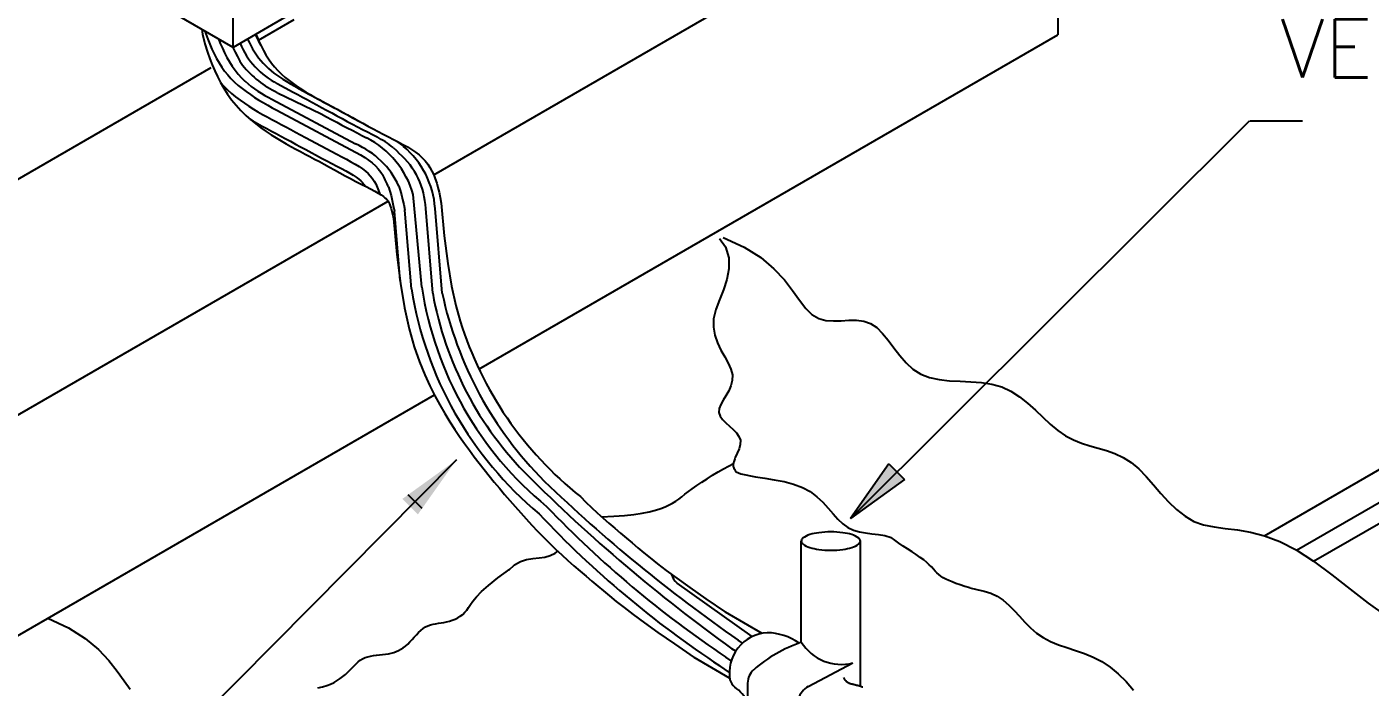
# Model space of a CAD drawing. Header units: millimetres. Extents: x -5284.5 to -5268.1, y -4645.5 to -4626.8.
# Drawn here: x -5278.884 to -5274.28, y -4638.99 to -4636.727 of the extents above; entities that cross this region are included whole.
import ezdxf

# ---------------------------------------------------------------- set-up
doc = ezdxf.new("R2010")
doc.units = ezdxf.units.MM
doc.header["$LTSCALE"] = 10
doc.layers.add('Termotécnica', color=7, linetype='Continuous')
doc.styles.add('r80', font='romans.shx')

msp = doc.modelspace()

# ---------------------------------------------------------------- linework, layer by layer
at = {"layer": 'Termotécnica', "color": 2}
for p, q in [((-5277.4899, -4637.2339), (-5275.3502, -4635.9986)), ((-5275.3502, -4635.9986), (-5275.3502, -4636.7547)), ((-5278.1772, -4636.7973), (-5278.4723, -4636.6269)), ((-5278.1772, -4636.7973), (-5278.1772, -4636.6227)), ((-5277.9828, -4636.6851), (-5278.1772, -4636.7973)), ((-5278.0907, -4636.7722), (-5277.9676, -4636.7014)), ((-5277.3346, -4637.9004), (-5275.3502, -4636.7547)), ((-5279.2283, -4637.4297), (-5278.253, -4636.8666)), ((-5276.0617, -4638.4114), (-5274.694, -4637.0494)), ((-5274.6922, -4637.0487), (-5274.5117, -4637.0487)), ((-5280.2064, -4638.8023), (-5277.6464, -4637.3242)), ((-5276.5099, -4637.4521), (-5276.4901, -4637.4813)), ((-5276.4973, -4637.449), (-5276.426, -4637.4817)), ((-5276.4901, -4637.4813), (-5276.4784, -4637.5191)), ((-5276.426, -4637.4817), (-5276.3689, -4637.5179)), ((-5276.4777, -4637.5564), (-5276.4849, -4637.593)), ((-5276.4784, -4637.5191), (-5276.4777, -4637.5564)), ((-5276.3689, -4637.5179), (-5276.3237, -4637.556)), ((-5276.3237, -4637.556), (-5276.288, -4637.5942)), ((-5276.4849, -4637.593), (-5276.4969, -4637.6286)), ((-5276.288, -4637.5942), (-5276.2595, -4637.6307)), ((-5276.4969, -4637.6286), (-5276.5105, -4637.663)), ((-5276.2595, -4637.6307), (-5276.2357, -4637.6639)), ((-5276.5228, -4637.6959), (-5276.5305, -4637.7272)), ((-5276.5105, -4637.663), (-5276.5228, -4637.6959)), ((-5276.2357, -4637.6639), (-5276.2144, -4637.692)), ((-5276.2144, -4637.692), (-5276.1932, -4637.7132)), ((-5276.5305, -4637.7272), (-5276.5313, -4637.7565)), ((-5276.1932, -4637.7132), (-5276.1702, -4637.7264)), ((-5276.1702, -4637.7264), (-5276.1455, -4637.733)), ((-5276.1455, -4637.733), (-5276.1197, -4637.7349)), ((-5276.1197, -4637.7349), (-5276.0932, -4637.7341)), ((-5276.0932, -4637.7341), (-5276.0667, -4637.7325)), ((-5276.0667, -4637.7325), (-5276.0407, -4637.7322)), ((-5276.0407, -4637.7322), (-5276.0158, -4637.735)), ((-5276.0158, -4637.735), (-5275.9924, -4637.743)), ((-5275.9924, -4637.743), (-5275.971, -4637.7574)), ((-5276.5313, -4637.7565), (-5276.5263, -4637.7841)), ((-5276.5263, -4637.7841), (-5276.517, -4637.81)), ((-5275.971, -4637.7574), (-5275.951, -4637.7773)), ((-5275.951, -4637.7773), (-5275.9317, -4637.8009)), ((-5276.517, -4637.81), (-5276.5051, -4637.8344)), ((-5276.5051, -4637.8344), (-5276.4924, -4637.8574)), ((-5275.9317, -4637.8009), (-5275.9124, -4637.8267)), ((-5275.9124, -4637.8267), (-5275.8923, -4637.8528)), ((-5276.4924, -4637.8574), (-5276.4805, -4637.8793)), ((-5276.4805, -4637.8793), (-5276.4712, -4637.9)), ((-5275.8923, -4637.8528), (-5275.8708, -4637.8778)), ((-5275.8708, -4637.8778), (-5275.847, -4637.8998)), ((-5276.4712, -4637.9), (-5276.466, -4637.9198)), ((-5276.466, -4637.9198), (-5276.4663, -4637.9388)), ((-5275.847, -4637.8998), (-5275.8203, -4637.9172)), ((-5275.8203, -4637.9172), (-5275.7902, -4637.929)), ((-5275.7902, -4637.929), (-5275.7572, -4637.936)), ((-5276.4787, -4637.9743), (-5276.488, -4637.9909)), ((-5276.471, -4637.957), (-5276.4787, -4637.9743)), ((-5276.4663, -4637.9388), (-5276.471, -4637.957)), ((-5275.7572, -4637.936), (-5275.7222, -4637.9397)), ((-5275.7222, -4637.9397), (-5275.6858, -4637.9416)), ((-5275.6858, -4637.9416), (-5275.6488, -4637.9432)), ((-5275.6488, -4637.9432), (-5275.6122, -4637.9459)), ((-5275.6122, -4637.9459), (-5275.5765, -4637.9513)), ((-5275.5765, -4637.9513), (-5275.5426, -4637.9608)), ((-5275.5426, -4637.9608), (-5275.5111, -4637.9754)), ((-5275.5111, -4637.9754), (-5275.4818, -4637.9944)), ((-5280.2064, -4639.5585), (-5277.487, -4637.9884)), ((-5276.5056, -4638.0214), (-5276.511, -4638.0354)), ((-5276.4975, -4638.0066), (-5276.5056, -4638.0214)), ((-5276.488, -4637.9909), (-5276.4975, -4638.0066)), ((-5275.4818, -4637.9944), (-5275.4541, -4638.0164)), ((-5275.4541, -4638.0164), (-5275.4276, -4638.0402)), ((-5276.511, -4638.0354), (-5276.5121, -4638.0486)), ((-5276.5121, -4638.0486), (-5276.5081, -4638.0609)), ((-5276.5081, -4638.0609), (-5276.4999, -4638.0725)), ((-5275.4276, -4638.0402), (-5275.4019, -4638.0645)), ((-5275.4019, -4638.0645), (-5275.3764, -4638.0882)), ((-5276.4999, -4638.0725), (-5276.4888, -4638.0838)), ((-5276.4888, -4638.0838), (-5276.4762, -4638.095)), ((-5276.4762, -4638.095), (-5276.4635, -4638.1063)), ((-5276.4635, -4638.1063), (-5276.4521, -4638.1179)), ((-5275.3764, -4638.0882), (-5275.3508, -4638.1098)), ((-5275.3508, -4638.1098), (-5275.3246, -4638.1282)), ((-5276.4521, -4638.1179), (-5276.4434, -4638.1303)), ((-5276.4434, -4638.1303), (-5276.4388, -4638.1435)), ((-5276.4391, -4638.1577), (-5276.4432, -4638.1727)), ((-5276.4388, -4638.1435), (-5276.4391, -4638.1577)), ((-5275.3246, -4638.1282), (-5275.2974, -4638.1425)), ((-5275.2974, -4638.1425), (-5275.2695, -4638.1535)), ((-5275.2695, -4638.1535), (-5275.241, -4638.1624)), ((-5276.4494, -4638.1878), (-5276.456, -4638.2028)), ((-5276.4432, -4638.1727), (-5276.4494, -4638.1878)), ((-5275.241, -4638.1624), (-5275.2122, -4638.1706)), ((-5275.2122, -4638.1706), (-5275.1834, -4638.1792)), ((-5275.1834, -4638.1792), (-5275.1549, -4638.1895)), ((-5275.1549, -4638.1895), (-5275.1269, -4638.2026)), ((-5275.1269, -4638.2026), (-5275.0997, -4638.2199)), ((-5277.412, -4638.2112), (-5279.3089, -4640.1244)), ((-5276.4529, -4638.2516), (-5276.4368, -4638.2589)), ((-5275.9298, -4638.225), (-5276.0617, -4638.4114)), ((-5275.9298, -4638.225), (-5275.8765, -4638.2779)), ((-5275.0997, -4638.2199), (-5275.0735, -4638.2421)), ((-5275.0735, -4638.2421), (-5275.0479, -4638.2682)), ((-5276.4368, -4638.2589), (-5276.3865, -4638.2693)), ((-5276.3865, -4638.2693), (-5276.3554, -4638.2738)), ((-5276.3554, -4638.2738), (-5276.3223, -4638.2789)), ((-5276.3223, -4638.2789), (-5276.2887, -4638.2853)), ((-5276.2887, -4638.2853), (-5276.2562, -4638.2938)), ((-5276.2562, -4638.2938), (-5276.2262, -4638.3051)), ((-5275.8765, -4638.2779), (-5276.0617, -4638.4114)), ((-5275.0479, -4638.2682), (-5275.0226, -4638.2966)), ((-5275.0226, -4638.2966), (-5274.997, -4638.326)), ((-5277.5779, -4638.3292), (-5277.5307, -4638.3766)), ((-5276.2262, -4638.3051), (-5276.1999, -4638.3198)), ((-5276.1999, -4638.3198), (-5276.1769, -4638.3371)), ((-5276.1769, -4638.3371), (-5276.1566, -4638.3561)), ((-5274.997, -4638.326), (-5274.9708, -4638.3546)), ((-5276.1566, -4638.3561), (-5276.1382, -4638.3759)), ((-5276.1382, -4638.3759), (-5276.1211, -4638.3953)), ((-5274.9708, -4638.3546), (-5274.9435, -4638.3811)), ((-5274.9435, -4638.3811), (-5274.9147, -4638.404)), ((-5276.1211, -4638.3953), (-5276.1045, -4638.4135)), ((-5276.1045, -4638.4135), (-5276.0877, -4638.4295)), ((-5276.0877, -4638.4295), (-5276.07, -4638.4423)), ((-5274.9147, -4638.404), (-5274.884, -4638.4217)), ((-5274.884, -4638.4217), (-5274.8509, -4638.4333)), ((-5274.8509, -4638.4333), (-5274.8153, -4638.4406)), ((-5276.07, -4638.4423), (-5276.051, -4638.4514)), ((-5276.051, -4638.4514), (-5276.0306, -4638.4573)), ((-5276.0306, -4638.4573), (-5276.0094, -4638.4611)), ((-5276.0094, -4638.4611), (-5275.9876, -4638.464)), ((-5275.9876, -4638.464), (-5275.9656, -4638.4668)), ((-5275.9656, -4638.4668), (-5275.9437, -4638.4706)), ((-5275.9437, -4638.4706), (-5275.9223, -4638.4765)), ((-5274.8153, -4638.4406), (-5274.7768, -4638.4458)), ((-5274.7768, -4638.4458), (-5274.7353, -4638.4511)), ((-5274.7353, -4638.4511), (-5274.6905, -4638.4588)), ((-5274.6905, -4638.4588), (-5274.6421, -4638.4712)), ((-5274.6421, -4638.4712), (-5274.5901, -4638.4905)), ((-5277.0737, -4638.5308), (-5277.0647, -4638.5238)), ((-5276.23, -4638.8361), (-5276.23, -4638.4891)), ((-5276.0274, -4638.9853), (-5276.0274, -4638.4891)), ((-5274.5901, -4638.4905), (-5274.534, -4638.5191)), ((-5274.534, -4638.5191), (-5274.4741, -4638.5581)), ((-5277.2323, -4638.5886), (-5277.2133, -4638.5704)), ((-5277.2133, -4638.5704), (-5277.1928, -4638.5588)), ((-5277.1928, -4638.5588), (-5277.1714, -4638.5522)), ((-5277.1714, -4638.5522), (-5277.1499, -4638.5487)), ((-5277.1499, -4638.5487), (-5277.1287, -4638.5465)), ((-5277.1287, -4638.5465), (-5277.1086, -4638.5439)), ((-5277.1086, -4638.5439), (-5277.0901, -4638.5391)), ((-5277.0901, -4638.5391), (-5277.0737, -4638.5308)), ((-5274.4741, -4638.5581), (-5274.4118, -4638.6044)), ((-5274.4118, -4638.6044), (-5274.3487, -4638.6536)), ((-5275.6526, -4638.6499), (-5275.6279, -4638.6547)), ((-5275.6279, -4638.6547), (-5275.6036, -4638.6604)), ((-5275.6036, -4638.6604), (-5275.5803, -4638.6679)), ((-5274.3487, -4638.6536), (-5274.2866, -4638.7016)), ((-5275.5803, -4638.6679), (-5275.5583, -4638.6782)), ((-5275.5583, -4638.6782), (-5275.538, -4638.6919)), ((-5275.538, -4638.6919), (-5275.5188, -4638.7085)), ((-5275.5188, -4638.7085), (-5275.5004, -4638.727)), ((-5274.2866, -4638.7016), (-5274.2273, -4638.744)), ((-5278.8126, -4638.7538), (-5278.7413, -4638.7864)), ((-5275.5004, -4638.727), (-5275.4822, -4638.7467)), ((-5275.4822, -4638.7467), (-5275.4635, -4638.7667)), ((-5278.7413, -4638.7864), (-5278.6843, -4638.8226)), ((-5275.4635, -4638.7667), (-5275.4441, -4638.7862)), ((-5275.4441, -4638.7862), (-5275.4232, -4638.8043)), ((-5275.4232, -4638.8043), (-5275.4003, -4638.8201)), ((-5278.6843, -4638.8226), (-5278.639, -4638.8607)), ((-5275.4003, -4638.8201), (-5275.3752, -4638.8332)), ((-5275.3752, -4638.8332), (-5275.3481, -4638.8442)), ((-5275.3481, -4638.8442), (-5275.3194, -4638.854)), ((-5278.639, -4638.8607), (-5278.6033, -4638.8989)), ((-5275.3194, -4638.854), (-5275.2898, -4638.8637)), ((-5275.2898, -4638.8637), (-5275.2596, -4638.8743)), ((-5275.2596, -4638.8743), (-5275.2294, -4638.8866)), ((-5275.2294, -4638.8866), (-5275.1997, -4638.9018)), ((-5278.6033, -4638.8989), (-5278.5748, -4638.9355)), ((-5278.5748, -4638.9355), (-5278.551, -4638.9686)), ((-5276.2063, -4638.9874), (-5276.0529, -4638.9069)), ((-5275.1997, -4638.9018), (-5275.1708, -4638.9207)), ((-5275.1708, -4638.9207), (-5275.1433, -4638.944)), ((-5278.551, -4638.9686), (-5278.5297, -4638.9967)), ((-5276.4137, -4638.9757), (-5276.4137, -4639.1245)), ((-5275.1433, -4638.944), (-5275.1169, -4638.9707)), ((-5275.1169, -4638.9707), (-5275.0916, -4638.9996))]:
    msp.add_line(p, q, dxfattribs=at)
at = {"layer": 'Termotécnica', "color": 3}
for p, q in [((-5278.2843, -4636.7354), (-5278.2817, -4636.7521)), ((-5278.2817, -4636.7521), (-5278.274, -4636.7856)), ((-5278.0992, -4636.7523), (-5278.0965, -4636.759)), ((-5278.0965, -4636.759), (-5278.0893, -4636.7757)), ((-5278.0893, -4636.7757), (-5278.0816, -4636.7918)), ((-5278.274, -4636.7856), (-5278.2654, -4636.8139)), ((-5278.2654, -4636.8139), (-5278.2569, -4636.837)), ((-5278.0816, -4636.7918), (-5278.0735, -4636.8075)), ((-5278.0735, -4636.8075), (-5278.0649, -4636.8225)), ((-5278.0649, -4636.8225), (-5278.0557, -4636.837)), ((-5278.2569, -4636.837), (-5278.2486, -4636.8575)), ((-5278.2486, -4636.8575), (-5278.24, -4636.8775)), ((-5278.0557, -4636.837), (-5278.0459, -4636.8509)), ((-5278.0459, -4636.8509), (-5278.0353, -4636.8642)), ((-5278.0353, -4636.8642), (-5278.0239, -4636.8768)), ((-5278.24, -4636.8775), (-5278.2305, -4636.8975)), ((-5278.2305, -4636.8975), (-5278.2202, -4636.9176)), ((-5278.0239, -4636.8768), (-5278.0117, -4636.8888)), ((-5278.0117, -4636.8888), (-5277.999, -4636.9002)), ((-5277.999, -4636.9002), (-5277.9856, -4636.9111)), ((-5277.9856, -4636.9111), (-5277.9718, -4636.9216)), ((-5278.2202, -4636.9176), (-5278.2088, -4636.9375)), ((-5278.2088, -4636.9375), (-5278.1962, -4636.9572)), ((-5278.1962, -4636.9572), (-5278.1824, -4636.9767)), ((-5277.9718, -4636.9216), (-5277.9576, -4636.9315)), ((-5277.9576, -4636.9315), (-5277.9431, -4636.9411)), ((-5277.9431, -4636.9411), (-5277.9283, -4636.9503)), ((-5277.9283, -4636.9503), (-5277.9133, -4636.9593)), ((-5277.9133, -4636.9593), (-5277.8981, -4636.9679)), ((-5278.1824, -4636.9767), (-5278.1672, -4636.9956)), ((-5278.1672, -4636.9956), (-5278.151, -4637.0136)), ((-5277.8981, -4636.9679), (-5277.8828, -4636.9764)), ((-5277.8828, -4636.9764), (-5277.8672, -4636.9848)), ((-5277.8672, -4636.9848), (-5277.8514, -4636.9932)), ((-5277.8514, -4636.9932), (-5277.8353, -4637.0017)), ((-5277.8353, -4637.0017), (-5277.8189, -4637.0104)), ((-5278.151, -4637.0136), (-5278.1342, -4637.0303)), ((-5278.1342, -4637.0303), (-5278.117, -4637.0457)), ((-5278.117, -4637.0457), (-5278.0995, -4637.0599)), ((-5277.8189, -4637.0104), (-5277.8023, -4637.0193)), ((-5277.8023, -4637.0193), (-5277.7853, -4637.0285)), ((-5277.7853, -4637.0285), (-5277.7681, -4637.0379)), ((-5277.7681, -4637.0379), (-5277.7506, -4637.0475)), ((-5277.7506, -4637.0475), (-5277.733, -4637.0572)), ((-5278.0995, -4637.0599), (-5278.082, -4637.0732)), ((-5278.082, -4637.0732), (-5278.0645, -4637.0855)), ((-5278.0645, -4637.0855), (-5278.0471, -4637.097)), ((-5278.0471, -4637.097), (-5278.0298, -4637.1077)), ((-5277.733, -4637.0572), (-5277.7154, -4637.0669)), ((-5277.7154, -4637.0669), (-5277.6977, -4637.0765)), ((-5277.6977, -4637.0765), (-5277.68, -4637.086)), ((-5277.68, -4637.086), (-5277.6625, -4637.0952)), ((-5277.6625, -4637.0952), (-5277.6451, -4637.1041)), ((-5278.0298, -4637.1077), (-5278.0128, -4637.1178)), ((-5278.0128, -4637.1178), (-5277.996, -4637.1274)), ((-5277.996, -4637.1274), (-5277.9793, -4637.1367)), ((-5277.9793, -4637.1367), (-5277.9628, -4637.1456)), ((-5277.9628, -4637.1456), (-5277.9465, -4637.1543)), ((-5277.6451, -4637.1041), (-5277.6281, -4637.1127)), ((-5277.6281, -4637.1127), (-5277.6114, -4637.1213)), ((-5277.6114, -4637.1213), (-5277.5954, -4637.1299)), ((-5277.5954, -4637.1299), (-5277.5801, -4637.1385)), ((-5277.5801, -4637.1385), (-5277.5657, -4637.1473)), ((-5277.5657, -4637.1473), (-5277.5522, -4637.1564)), ((-5277.9465, -4637.1543), (-5277.9303, -4637.1628)), ((-5277.9303, -4637.1628), (-5277.9142, -4637.1714)), ((-5277.9142, -4637.1714), (-5277.898, -4637.18)), ((-5277.898, -4637.18), (-5277.8816, -4637.1889)), ((-5277.8816, -4637.1889), (-5277.8648, -4637.1981)), ((-5277.5522, -4637.1564), (-5277.54, -4637.1658)), ((-5277.54, -4637.1658), (-5277.529, -4637.1758)), ((-5277.529, -4637.1758), (-5277.5191, -4637.1863)), ((-5277.5191, -4637.1863), (-5277.5104, -4637.1973)), ((-5277.8648, -4637.1981), (-5277.8475, -4637.2076)), ((-5277.8475, -4637.2076), (-5277.8298, -4637.2174)), ((-5277.8298, -4637.2174), (-5277.8118, -4637.2272)), ((-5277.8118, -4637.2272), (-5277.7935, -4637.2371)), ((-5277.7935, -4637.2371), (-5277.7751, -4637.247)), ((-5277.5104, -4637.1973), (-5277.5026, -4637.2089)), ((-5277.5026, -4637.2089), (-5277.4958, -4637.2212)), ((-5277.4958, -4637.2212), (-5277.4897, -4637.2342)), ((-5277.4897, -4637.2342), (-5277.4844, -4637.2479)), ((-5277.7751, -4637.247), (-5277.7566, -4637.2567)), ((-5277.7566, -4637.2567), (-5277.7385, -4637.266)), ((-5277.7385, -4637.266), (-5277.7216, -4637.2746)), ((-5277.7216, -4637.2746), (-5277.706, -4637.2826)), ((-5277.706, -4637.2826), (-5277.692, -4637.2901)), ((-5277.4844, -4637.2479), (-5277.4796, -4637.2624)), ((-5277.4796, -4637.2624), (-5277.4753, -4637.2777)), ((-5277.4753, -4637.2777), (-5277.4713, -4637.294)), ((-5277.692, -4637.2901), (-5277.6799, -4637.2969)), ((-5277.6799, -4637.2969), (-5277.6699, -4637.303)), ((-5277.6699, -4637.303), (-5277.6621, -4637.3083)), ((-5277.6621, -4637.3083), (-5277.6568, -4637.3124)), ((-5277.6568, -4637.3124), (-5277.6532, -4637.3156)), ((-5277.6532, -4637.3156), (-5277.6506, -4637.3184)), ((-5277.6506, -4637.3184), (-5277.6484, -4637.3212)), ((-5277.6484, -4637.3212), (-5277.6462, -4637.3245)), ((-5277.6462, -4637.3245), (-5277.6439, -4637.3285)), ((-5277.6439, -4637.3285), (-5277.6415, -4637.3338)), ((-5277.4713, -4637.294), (-5277.4676, -4637.3116)), ((-5277.4676, -4637.3116), (-5277.464, -4637.3307)), ((-5277.464, -4637.3307), (-5277.4536, -4637.443)), ((-5277.6415, -4637.3338), (-5277.6388, -4637.3407)), ((-5277.6388, -4637.3407), (-5277.636, -4637.3492)), ((-5277.636, -4637.3492), (-5277.6331, -4637.3595)), ((-5277.6331, -4637.3595), (-5277.6301, -4637.3718)), ((-5277.6301, -4637.3718), (-5277.6275, -4637.3839)), ((-5277.6275, -4637.3839), (-5277.6161, -4637.5069)), ((-5277.4536, -4637.443), (-5277.4417, -4637.5375)), ((-5277.6161, -4637.5069), (-5277.6036, -4637.606)), ((-5277.4417, -4637.5375), (-5277.4285, -4637.6162)), ((-5277.6036, -4637.606), (-5277.5895, -4637.6903)), ((-5277.4285, -4637.6162), (-5277.4143, -4637.6814)), ((-5277.5895, -4637.6903), (-5277.5739, -4637.762)), ((-5277.4143, -4637.6814), (-5277.3993, -4637.7354)), ((-5277.5739, -4637.762), (-5277.5569, -4637.8232)), ((-5277.5569, -4637.8232), (-5277.5389, -4637.8754)), ((-5277.5389, -4637.8754), (-5277.5205, -4637.9198)), ((-5277.5205, -4637.9198), (-5277.5026, -4637.9577)), ((-5277.5026, -4637.9577), (-5277.4855, -4637.9915)), ((-5277.4855, -4637.9915), (-5277.4685, -4638.0228)), ((-5277.4685, -4638.0228), (-5277.4516, -4638.0523)), ((-5277.4516, -4638.0523), (-5277.4347, -4638.08)), ((-5277.4347, -4638.08), (-5277.4178, -4638.1063)), ((-5277.4178, -4638.1063), (-5277.401, -4638.1312)), ((-5277.401, -4638.1312), (-5277.3843, -4638.1549)), ((-5277.3843, -4638.1549), (-5277.3676, -4638.1778)), ((-5277.3676, -4638.1778), (-5277.3508, -4638.2002)), ((-5277.3508, -4638.2002), (-5277.3339, -4638.2222)), ((-5277.3339, -4638.2222), (-5277.3168, -4638.244)), ((-5277.3168, -4638.244), (-5277.2995, -4638.2656)), ((-5277.2995, -4638.2656), (-5277.2821, -4638.287)), ((-5277.2821, -4638.287), (-5277.2644, -4638.3082)), ((-5277.2644, -4638.3082), (-5277.2466, -4638.3292)), ((-5277.2466, -4638.3292), (-5277.2286, -4638.3502)), ((-5276.9868, -4638.3368), (-5276.9678, -4638.3559)), ((-5277.2286, -4638.3502), (-5277.2103, -4638.3712)), ((-5277.2103, -4638.3712), (-5277.1917, -4638.3923)), ((-5276.9678, -4638.3559), (-5276.9485, -4638.3746)), ((-5276.9485, -4638.3746), (-5276.929, -4638.3928)), ((-5277.1917, -4638.3923), (-5277.1727, -4638.4133)), ((-5277.1727, -4638.4133), (-5277.1534, -4638.4343)), ((-5277.1534, -4638.4343), (-5277.1337, -4638.4552)), ((-5276.929, -4638.3928), (-5276.9093, -4638.4106)), ((-5276.9093, -4638.4106), (-5276.8895, -4638.4281)), ((-5276.8895, -4638.4281), (-5276.8695, -4638.4453)), ((-5277.1337, -4638.4552), (-5277.1136, -4638.4759)), ((-5277.1136, -4638.4759), (-5277.0931, -4638.4964)), ((-5276.8695, -4638.4453), (-5276.8495, -4638.4623)), ((-5276.8495, -4638.4623), (-5276.8295, -4638.4791)), ((-5276.8295, -4638.4791), (-5276.8096, -4638.4957)), ((-5277.0931, -4638.4964), (-5277.0723, -4638.5166)), ((-5277.0723, -4638.5166), (-5277.0512, -4638.5363)), ((-5276.8096, -4638.4957), (-5276.7897, -4638.5124)), ((-5276.7897, -4638.5124), (-5276.7696, -4638.5291)), ((-5277.0512, -4638.5363), (-5277.0302, -4638.5554)), ((-5277.0302, -4638.5554), (-5277.0092, -4638.5739)), ((-5277.0092, -4638.5739), (-5276.9883, -4638.5919)), ((-5276.7696, -4638.5291), (-5276.7479, -4638.5469)), ((-5276.7479, -4638.5469), (-5276.723, -4638.5668)), ((-5276.723, -4638.5668), (-5276.6931, -4638.5897)), ((-5276.9883, -4638.5919), (-5276.9677, -4638.6094)), ((-5276.9677, -4638.6094), (-5276.9473, -4638.6265)), ((-5276.6931, -4638.5897), (-5276.6565, -4638.6167)), ((-5276.6565, -4638.6167), (-5276.6116, -4638.6488)), ((-5276.9473, -4638.6265), (-5276.9272, -4638.6433)), ((-5276.9272, -4638.6433), (-5276.9073, -4638.6599)), ((-5276.9073, -4638.6599), (-5276.8869, -4638.677)), ((-5276.6116, -4638.6488), (-5276.5566, -4638.6871)), ((-5276.8869, -4638.677), (-5276.864, -4638.6957)), ((-5276.864, -4638.6957), (-5276.8374, -4638.7169)), ((-5276.5566, -4638.6871), (-5276.4899, -4638.7325)), ((-5276.8374, -4638.7169), (-5276.8057, -4638.7412)), ((-5276.8057, -4638.7412), (-5276.7675, -4638.7695)), ((-5276.3638, -4638.8054), (-5276.4899, -4638.7325)), ((-5276.7675, -4638.7695), (-5276.7211, -4638.8027)), ((-5276.7211, -4638.8027), (-5276.6649, -4638.8418)), ((-5276.6649, -4638.8418), (-5276.5975, -4638.8881)), ((-5276.4754, -4638.9586), (-5276.5975, -4638.8881))]:
    msp.add_line(p, q, dxfattribs=at)
at = {"layer": 'Termotécnica', "color": 1}
for p, q in [((-5278.2737, -4636.7415), (-5278.2708, -4636.7513)), ((-5278.2708, -4636.7513), (-5278.2641, -4636.7693)), ((-5278.2641, -4636.7693), (-5278.2572, -4636.7865)), ((-5278.2275, -4636.7682), (-5278.2213, -4636.7836)), ((-5278.1017, -4636.7537), (-5278.0986, -4636.7604)), ((-5278.1017, -4636.7537), (-5278.0986, -4636.7604)), ((-5278.0986, -4636.7604), (-5278.0905, -4636.776)), ((-5278.0986, -4636.7604), (-5278.0905, -4636.776)), ((-5278.0905, -4636.776), (-5278.0825, -4636.7899)), ((-5278.0905, -4636.776), (-5278.0825, -4636.7899)), ((-5278.2572, -4636.7865), (-5278.2499, -4636.8032)), ((-5278.2499, -4636.8032), (-5278.2423, -4636.8194)), ((-5278.2423, -4636.8194), (-5278.2342, -4636.8351)), ((-5278.2213, -4636.7836), (-5278.2141, -4636.8003)), ((-5278.2141, -4636.8003), (-5278.2065, -4636.8164)), ((-5278.2065, -4636.8164), (-5278.1984, -4636.8321)), ((-5278.1786, -4636.7965), (-5278.1783, -4636.7973)), ((-5278.1783, -4636.7973), (-5278.1706, -4636.8134)), ((-5278.1706, -4636.8134), (-5278.1626, -4636.8291)), ((-5278.2342, -4636.8351), (-5278.2256, -4636.8501)), ((-5278.2256, -4636.8501), (-5278.2164, -4636.8646)), ((-5278.2164, -4636.8646), (-5278.2066, -4636.8785)), ((-5278.1984, -4636.8321), (-5278.1898, -4636.8471)), ((-5278.1898, -4636.8471), (-5278.1806, -4636.8616)), ((-5278.1806, -4636.8616), (-5278.1707, -4636.8755)), ((-5278.1626, -4636.8291), (-5278.154, -4636.8441)), ((-5278.154, -4636.8441), (-5278.1448, -4636.8586)), ((-5278.2066, -4636.8785), (-5278.1959, -4636.8917)), ((-5278.1959, -4636.8917), (-5278.1846, -4636.9043)), ((-5278.1846, -4636.9043), (-5278.1724, -4636.9164)), ((-5278.1724, -4636.9164), (-5278.1597, -4636.9278)), ((-5278.1707, -4636.8755), (-5278.1601, -4636.8887)), ((-5278.1601, -4636.8887), (-5278.1487, -4636.9014)), ((-5278.1487, -4636.9014), (-5278.1366, -4636.9134)), ((-5277.9958, -4636.9127), (-5277.981, -4636.9219)), ((-5278.2186, -4636.9203), (-5278.2106, -4636.9292)), ((-5278.2106, -4636.9292), (-5278.1971, -4636.9425)), ((-5278.1971, -4636.9425), (-5278.1831, -4636.9551)), ((-5278.1831, -4636.9551), (-5278.1686, -4636.967)), ((-5278.1597, -4636.9278), (-5278.1463, -4636.9387)), ((-5278.1463, -4636.9387), (-5278.1325, -4636.9491)), ((-5278.1325, -4636.9491), (-5278.1183, -4636.9591)), ((-5278.1183, -4636.9591), (-5278.1037, -4636.9687)), ((-5278.026, -4636.9217), (-5277.9714, -4636.9509)), ((-5278.0254, -4636.9526), (-5277.8751, -4637.0251)), ((-5277.981, -4636.9219), (-5277.9661, -4636.9308)), ((-5277.9714, -4636.9509), (-5277.9558, -4636.9594)), ((-5277.9661, -4636.9308), (-5277.9509, -4636.9394)), ((-5277.9558, -4636.9594), (-5277.94, -4636.9678)), ((-5277.9509, -4636.9394), (-5277.9356, -4636.9479)), ((-5277.9356, -4636.9479), (-5277.92, -4636.9564)), ((-5277.92, -4636.9564), (-5277.9042, -4636.9648)), ((-5278.1686, -4636.967), (-5278.1537, -4636.9782)), ((-5278.1537, -4636.9782), (-5278.1385, -4636.9889)), ((-5278.1385, -4636.9889), (-5278.1231, -4636.999)), ((-5278.1231, -4636.999), (-5278.1077, -4637.0086)), ((-5278.1077, -4637.0086), (-5278.0921, -4637.0179)), ((-5278.1037, -4636.9687), (-5278.0889, -4636.9779)), ((-5278.0889, -4636.9779), (-5278.074, -4636.9868)), ((-5278.074, -4636.9868), (-5278.0588, -4636.9955)), ((-5278.0588, -4636.9955), (-5278.0435, -4637.004)), ((-5278.0446, -4636.9747), (-5277.7575, -4637.1284)), ((-5278.0435, -4637.004), (-5278.0279, -4637.0124)), ((-5277.94, -4636.9678), (-5277.9239, -4636.9763)), ((-5277.9239, -4636.9763), (-5277.9075, -4636.9849)), ((-5277.9075, -4636.9849), (-5277.8909, -4636.9938)), ((-5277.9042, -4636.9648), (-5277.8881, -4636.9733)), ((-5277.8909, -4636.9938), (-5277.8739, -4637.003)), ((-5277.8881, -4636.9733), (-5277.8717, -4636.9819)), ((-5277.8739, -4637.003), (-5277.8567, -4637.0125)), ((-5277.8717, -4636.9819), (-5277.855, -4636.9908)), ((-5277.855, -4636.9908), (-5277.8381, -4637)), ((-5277.8381, -4637), (-5277.8208, -4637.0095)), ((-5277.8208, -4637.0095), (-5277.8034, -4637.0191)), ((-5278.1194, -4637.0435), (-5278.1102, -4637.049)), ((-5278.1102, -4637.049), (-5278.0941, -4637.0582)), ((-5278.0921, -4637.0179), (-5278.0765, -4637.0268)), ((-5278.0765, -4637.0268), (-5278.0607, -4637.0355)), ((-5278.0607, -4637.0355), (-5278.0449, -4637.0441)), ((-5278.0449, -4637.0441), (-5278.0289, -4637.0526)), ((-5278.0289, -4637.0526), (-5278.0128, -4637.0611)), ((-5278.0279, -4637.0124), (-5277.7408, -4637.1661)), ((-5277.8751, -4637.0251), (-5277.8575, -4637.0348)), ((-5277.8575, -4637.0348), (-5277.8398, -4637.0444)), ((-5277.8567, -4637.0125), (-5277.8392, -4637.0221)), ((-5277.8398, -4637.0444), (-5277.8221, -4637.054)), ((-5277.8392, -4637.0221), (-5277.8216, -4637.0318)), ((-5277.8221, -4637.054), (-5277.8045, -4637.0635)), ((-5277.8216, -4637.0318), (-5277.804, -4637.0414)), ((-5277.804, -4637.0414), (-5277.7863, -4637.051)), ((-5277.8034, -4637.0191), (-5277.7858, -4637.0288)), ((-5277.7863, -4637.051), (-5277.7686, -4637.0605)), ((-5277.7858, -4637.0288), (-5277.7681, -4637.0385)), ((-5277.7681, -4637.0385), (-5277.7504, -4637.0481)), ((-5277.7504, -4637.0481), (-5277.7328, -4637.0575)), ((-5278.0941, -4637.0582), (-5278.078, -4637.0671)), ((-5278.078, -4637.0671), (-5278.0619, -4637.0758)), ((-5278.0619, -4637.0758), (-5278.0458, -4637.0844)), ((-5278.0458, -4637.0844), (-5278.0296, -4637.0929)), ((-5278.0296, -4637.0929), (-5278.0134, -4637.1015)), ((-5278.0134, -4637.1015), (-5277.997, -4637.1102)), ((-5278.0128, -4637.0611), (-5277.9965, -4637.0697)), ((-5277.9965, -4637.0697), (-5277.98, -4637.0786)), ((-5277.98, -4637.0786), (-5277.9632, -4637.0877)), ((-5277.9632, -4637.0877), (-5277.9461, -4637.0971)), ((-5277.9461, -4637.0971), (-5277.9287, -4637.1066)), ((-5277.8045, -4637.0635), (-5277.7869, -4637.0727)), ((-5277.7869, -4637.0727), (-5277.7696, -4637.0816)), ((-5277.7696, -4637.0816), (-5277.7525, -4637.0903)), ((-5277.7686, -4637.0605), (-5277.7511, -4637.0697)), ((-5277.7525, -4637.0903), (-5277.7359, -4637.0988)), ((-5277.7511, -4637.0697), (-5277.7337, -4637.0786)), ((-5277.7359, -4637.0988), (-5277.7198, -4637.1074)), ((-5277.7337, -4637.0786), (-5277.7167, -4637.0873)), ((-5277.7328, -4637.0575), (-5277.7153, -4637.0667)), ((-5277.7167, -4637.0873), (-5277.7, -4637.0958)), ((-5277.7, -4637.0958), (-5277.684, -4637.1044)), ((-5277.997, -4637.1102), (-5277.9804, -4637.1192)), ((-5277.9804, -4637.1192), (-5277.9634, -4637.1286)), ((-5277.9634, -4637.1286), (-5277.946, -4637.1381)), ((-5277.946, -4637.1381), (-5277.9284, -4637.1478)), ((-5277.9287, -4637.1066), (-5277.8222, -4637.1637)), ((-5277.6286, -4637.1404), (-5277.6175, -4637.1503)), ((-5277.6184, -4637.1188), (-5277.605, -4637.1279)), ((-5277.605, -4637.1279), (-5277.5927, -4637.1374)), ((-5277.9284, -4637.1478), (-5277.8744, -4637.1771)), ((-5277.8744, -4637.1771), (-5277.8563, -4637.1866)), ((-5277.8563, -4637.1866), (-5277.8385, -4637.1957)), ((-5277.8222, -4637.1637), (-5277.8051, -4637.1723)), ((-5277.8051, -4637.1723), (-5277.7888, -4637.1807)), ((-5277.7888, -4637.1807), (-5277.7734, -4637.189)), ((-5277.7734, -4637.189), (-5277.759, -4637.1971)), ((-5277.7408, -4637.1661), (-5277.7264, -4637.1749)), ((-5277.7264, -4637.1749), (-5277.7129, -4637.184)), ((-5277.7129, -4637.184), (-5277.7007, -4637.1934)), ((-5277.7007, -4637.1934), (-5277.6896, -4637.2034)), ((-5277.6175, -4637.1503), (-5277.6077, -4637.1608)), ((-5277.8385, -4637.1957), (-5277.8215, -4637.2043)), ((-5277.8215, -4637.2043), (-5277.8055, -4637.2126)), ((-5277.8055, -4637.2126), (-5277.7907, -4637.2205)), ((-5277.7907, -4637.2205), (-5277.7772, -4637.2281)), ((-5277.7772, -4637.2281), (-5277.7653, -4637.2354)), ((-5277.7653, -4637.2354), (-5277.7551, -4637.2423)), ((-5277.759, -4637.1971), (-5277.7458, -4637.2051)), ((-5277.7458, -4637.2051), (-5277.734, -4637.2131)), ((-5277.734, -4637.2131), (-5277.7237, -4637.221)), ((-5277.7237, -4637.221), (-5277.7148, -4637.2291)), ((-5277.7148, -4637.2291), (-5277.7071, -4637.2373)), ((-5277.7071, -4637.2373), (-5277.7002, -4637.246)), ((-5277.6896, -4637.2034), (-5277.6798, -4637.2138)), ((-5277.6798, -4637.2138), (-5277.6711, -4637.2249)), ((-5277.6711, -4637.2249), (-5277.6633, -4637.2365)), ((-5277.7551, -4637.2423), (-5277.7468, -4637.2487)), ((-5277.7468, -4637.2487), (-5277.74, -4637.2548)), ((-5277.74, -4637.2548), (-5277.7343, -4637.2608)), ((-5277.7343, -4637.2608), (-5277.7293, -4637.2672)), ((-5277.7293, -4637.2672), (-5277.7258, -4637.2724)), ((-5277.7002, -4637.246), (-5277.6941, -4637.2553)), ((-5277.6941, -4637.2553), (-5277.6885, -4637.2652)), ((-5277.6885, -4637.2652), (-5277.6835, -4637.276)), ((-5277.6835, -4637.276), (-5277.6789, -4637.2877)), ((-5277.645, -4637.2755), (-5277.6403, -4637.29)), ((-5277.6092, -4637.2725), (-5277.6044, -4637.287)), ((-5277.6789, -4637.2877), (-5277.6748, -4637.3)), ((-5277.6403, -4637.29), (-5277.6359, -4637.3053)), ((-5277.6359, -4637.3053), (-5277.632, -4637.3216)), ((-5277.632, -4637.3216), (-5277.6283, -4637.3392)), ((-5277.6044, -4637.287), (-5277.6001, -4637.3023)), ((-5277.6001, -4637.3023), (-5277.5962, -4637.3186)), ((-5277.5962, -4637.3186), (-5277.5925, -4637.3362)), ((-5277.5308, -4637.619), (-5277.5597, -4637.3019)), ((-5277.6283, -4637.3392), (-5277.6247, -4637.3583)), ((-5277.6049, -4637.5964), (-5277.6247, -4637.3583)), ((-5277.5925, -4637.3362), (-5277.5889, -4637.3553)), ((-5277.5663, -4637.6253), (-5277.5889, -4637.3553)), ((-5277.493, -4637.6398), (-5277.5172, -4637.3493)), ((-5277.4608, -4637.6398), (-5277.485, -4637.3493)), ((-5274.6424, -4638.4711), (-5273.603, -4637.8711)), ((-5274.4742, -4638.5581), (-5273.4422, -4637.9623)), ((-5274.5327, -4638.52), (-5274.0921, -4638.2657)), ((-5276.3981, -4638.8166), (-5276.6556, -4638.6333)), ((-5276.4316, -4638.8392), (-5276.4466, -4638.8286)), ((-5276.4702, -4638.9), (-5276.4883, -4638.8872)), ((-5276.4548, -4638.8668), (-5276.4674, -4638.8579)), ((-5276.4765, -4638.9397), (-5276.5091, -4638.9165))]:
    msp.add_line(p, q, dxfattribs=at)
at = {"layer": 'Termotécnica', "color": 2}
for points in [[(-5276.456, -4638.2028), (-5276.4574, -4638.2071), (-5276.4587, -4638.2108), (-5276.4599, -4638.2142), (-5276.4609, -4638.2171), (-5276.4618, -4638.2198), (-5276.4625, -4638.2223), (-5276.463, -4638.2246), (-5276.4634, -4638.2268), (-5276.4636, -4638.2289), (-5276.4636, -4638.2311), (-5276.4632, -4638.2335), (-5276.4623, -4638.2362), (-5276.4609, -4638.2392), (-5276.459, -4638.2427), (-5276.4563, -4638.2468), (-5276.4529, -4638.2516)], [(-5276.9147, -4638.4057), (-5276.8729, -4638.4042), (-5276.8359, -4638.4016), (-5276.8036, -4638.3981), (-5276.7754, -4638.3938), (-5276.7509, -4638.389), (-5276.7298, -4638.3836), (-5276.7117, -4638.3778), (-5276.6961, -4638.3717), (-5276.6826, -4638.3655), (-5276.6708, -4638.359), (-5276.66, -4638.3523), (-5276.6498, -4638.345), (-5276.6395, -4638.3373), (-5276.6288, -4638.3288), (-5276.6169, -4638.3197), (-5276.6035, -4638.3096), (-5276.588, -4638.2987), (-5276.5709, -4638.2871), (-5276.5527, -4638.2753), (-5276.5339, -4638.2635), (-5276.515, -4638.2521), (-5276.4965, -4638.2415), (-5276.4789, -4638.2319), (-5276.4628, -4638.2237)], [(-5275.6526, -4638.6499), (-5275.6698, -4638.6443), (-5275.6856, -4638.639), (-5275.6999, -4638.634), (-5275.7128, -4638.6292), (-5275.7244, -4638.6245), (-5275.7348, -4638.6197), (-5275.744, -4638.6148), (-5275.752, -4638.6096), (-5275.7589, -4638.6041), (-5275.7652, -4638.5981), (-5275.7712, -4638.5918), (-5275.7772, -4638.5851), (-5275.7837, -4638.5779), (-5275.7911, -4638.5704), (-5275.7997, -4638.5623), (-5275.8099, -4638.5539), (-5275.822, -4638.5449), (-5275.8356, -4638.5357), (-5275.8503, -4638.5261), (-5275.8656, -4638.5163), (-5275.8809, -4638.5063), (-5275.8958, -4638.4963), (-5275.9097, -4638.4864), (-5275.9223, -4638.4765)], [(-5277.8864, -4638.9924), (-5277.8707, -4638.9887), (-5277.8564, -4638.9843), (-5277.8433, -4638.9792), (-5277.8313, -4638.9735), (-5277.8203, -4638.9672), (-5277.8102, -4638.9605), (-5277.801, -4638.9535), (-5277.7924, -4638.9462), (-5277.7844, -4638.9388), (-5277.7769, -4638.9313), (-5277.7697, -4638.9238), (-5277.7627, -4638.9166), (-5277.7557, -4638.9098), (-5277.7486, -4638.9034), (-5277.7413, -4638.8976), (-5277.7335, -4638.8926), (-5277.7251, -4638.8885), (-5277.7161, -4638.8854), (-5277.7065, -4638.8831), (-5277.6965, -4638.8814), (-5277.6862, -4638.8801), (-5277.6757, -4638.8791), (-5277.6654, -4638.8782), (-5277.6551, -4638.8771), (-5277.6453, -4638.8756), (-5277.6358, -4638.8737), (-5277.6268, -4638.8711), (-5277.6182, -4638.868), (-5277.6099, -4638.8642), (-5277.6019, -4638.8597), (-5277.5941, -4638.8546), (-5277.5864, -4638.8487), (-5277.5789, -4638.8421), (-5277.5715, -4638.8348), (-5277.564, -4638.8269), (-5277.5566, -4638.8188), (-5277.549, -4638.8106), (-5277.5414, -4638.8028), (-5277.5337, -4638.7955), (-5277.5258, -4638.789), (-5277.5177, -4638.7835), (-5277.5094, -4638.7793), (-5277.5008, -4638.7762), (-5277.4921, -4638.7739), (-5277.4831, -4638.7722), (-5277.4739, -4638.7708), (-5277.4646, -4638.7695), (-5277.4552, -4638.768), (-5277.4456, -4638.7661), (-5277.4359, -4638.7636), (-5277.4262, -4638.7604), (-5277.4167, -4638.7565), (-5277.4074, -4638.7519), (-5277.3987, -4638.7465), (-5277.3905, -4638.7403), (-5277.383, -4638.7333), (-5277.3763, -4638.7255), (-5277.3704, -4638.7168), (-5277.364, -4638.7067), (-5277.3555, -4638.6946), (-5277.3434, -4638.68), (-5277.3262, -4638.6623), (-5277.3024, -4638.641), (-5277.2704, -4638.6155), (-5277.2288, -4638.5852)], [(-5276.0189, -4638.9898), (-5276.0209, -4638.9892), (-5276.023, -4638.9885), (-5276.025, -4638.9879), (-5276.027, -4638.9872), (-5276.0289, -4638.9866), (-5276.0309, -4638.9861), (-5276.0328, -4638.9855), (-5276.0347, -4638.985), (-5276.0366, -4638.9844), (-5276.0385, -4638.9839), (-5276.0403, -4638.9835), (-5276.0421, -4638.983), (-5276.0439, -4638.9826), (-5276.0457, -4638.9821), (-5276.0475, -4638.9817), (-5276.0492, -4638.9813), (-5276.051, -4638.9809), (-5276.0528, -4638.9805), (-5276.0547, -4638.98), (-5276.0565, -4638.9796), (-5276.0584, -4638.9791), (-5276.0602, -4638.9786), (-5276.0621, -4638.9781), (-5276.0639, -4638.9775), (-5276.0657, -4638.9769), (-5276.0675, -4638.9761), (-5276.0692, -4638.9753), (-5276.071, -4638.9743), (-5276.0728, -4638.9729), (-5276.0747, -4638.9711), (-5276.0768, -4638.9686), (-5276.0791, -4638.9655), (-5276.0817, -4638.9614), (-5276.0846, -4638.9564)]]:
    msp.add_lwpolyline(points, dxfattribs=at)
at = {"layer": 'Termotécnica', "color": 1}
for centre, radius, start, end in [((-5277.854, -4636.6504), 0.2981, 203.3737, 241.6025), ((-5277.8999, -4636.6777), 0.2747, 202.6755, 242.6873), ((-5277.8842, -4636.6492), 0.3342, 218.7906, 244.9081), ((-5277.8699, -4636.6134), 0.4013, 228.3601, 244.1946), ((-5277.872, -4637.3946), 0.2898, 24.9234, 66.7274), ((-5277.8633, -4637.3887), 0.3158, 15.9586, 62.9743), ((-5277.8751, -4637.4594), 0.4032, 52.3097, 61.7134), ((-5277.7878, -4637.3698), 0.3034, 3.8796, 50.001), ((-5277.7816, -4637.3603), 0.2646, 2.3751, 48.9175), ((-5277.8864, -4637.365), 0.2574, 20.3487, 29.9412), ((-5276.3181, -4637.4256), 1.2641, 189.089, 230.146), ((-5276.3352, -4637.4359), 1.2095, 188.7094, 230.6147), ((-5276.3385, -4637.4348), 1.1726, 190.0699, 225.2707), ((-5276.1925, -4637.3677), 1.2971, 192.1065, 224.9141), ((-5273.2214, -4634.322), 5.5777, 224.8957, 234.4113), ((-5273.3002, -4634.3147), 5.5023, 226.1631, 235.1213), ((-5274.4167, -4635.799), 3.7186, 223.7559, 236.1471), ((-5274.6376, -4636.0617), 3.4136, 223.1464, 236.7533), ((-5276.6192, -4638.5891), 0.0572, 194.4435, 230.5659)]:
    msp.add_arc(centre, radius, start, end, dxfattribs=at)
at = {"layer": 'Termotécnica', "color": 3}
msp.add_arc((-5276.2164, -4637.3662), 1.2392, 197.3334, 231.5611, dxfattribs=at)
at = {"layer": 'Termotécnica', "color": 2}
for centre, radius, start, end in [((-5276.2182, -4638.4891), 0.0118, 126.7446, 180), ((-5276.176, -4638.5456), 0.0823, 107.1841, 126.7446), ((-5276.1476, -4638.6375), 0.1785, 97.2995, 107.1841), ((-5276.1287, -4638.7848), 0.327, 90, 97.2995), ((-5276.1287, -4638.7848), 0.327, 82.7005, 90), ((-5276.1099, -4638.6375), 0.1785, 72.8159, 82.7005), ((-5276.0814, -4638.5456), 0.0823, 53.2554, 72.8159), ((-5276.0393, -4638.4891), 0.0118, 0, 53.2554), ((-5276.2182, -4638.4891), 0.0118, 180, 233.2554), ((-5276.176, -4638.4327), 0.0823, 233.2554, 252.8159), ((-5276.1476, -4638.3407), 0.1785, 252.8159, 262.7005), ((-5276.1287, -4638.1934), 0.327, 262.7005, 270), ((-5276.1287, -4638.1934), 0.327, 270, 277.2995), ((-5276.1099, -4638.3407), 0.1785, 277.2995, 287.1841), ((-5276.0814, -4638.4327), 0.0823, 287.1841, 306.7446), ((-5276.0393, -4638.4891), 0.0118, 306.7446, 360), ((-5276.3385, -4638.9411), 0.1381, 93.6179, 189.9742), ((-5276.3498, -4639.001), 0.1977, 55.2332, 89.2302), ((-5276.0712, -4639.3006), 0.4909, 108.8716, 130.9727), ((-5276.0928, -4638.751), 0.1609, 211.6499, 284.3469), ((-5276.3538, -4638.9753), 0.06, 130.9727, 180.3857), ((-5276.4259, -4638.9502), 0.0507, 196.9774, 231.0902), ((-5276.162, -4639.0588), 0.084, 121.8019, 158.9528), ((-5276.5403, -4639.1044), 0.1413, 26.4371, 54.2765)]:
    msp.add_arc(centre, radius, start, end, dxfattribs=at)
for points in [[(-5277.412, -4638.2112), (-5277.5972, -4638.3447), (-5277.5439, -4638.3975), (-5277.5449, -4638.3964)], [(-5276.0617, -4638.4114), (-5275.8765, -4638.2779), (-5275.9298, -4638.225), (-5275.9288, -4638.2262)]]:
    msp.add_solid(points, dxfattribs=at)

# ---------------------------------------------------------------- texts
at = {"layer": 'Termotécnica', "color": 2, "style": 'r80'}
msp.add_text('VER DETALHE x', height=0.2, dxfattribs=at).set_placement((-5274.5892, -4636.9005))

doc.saveas('drawing.dxf')
